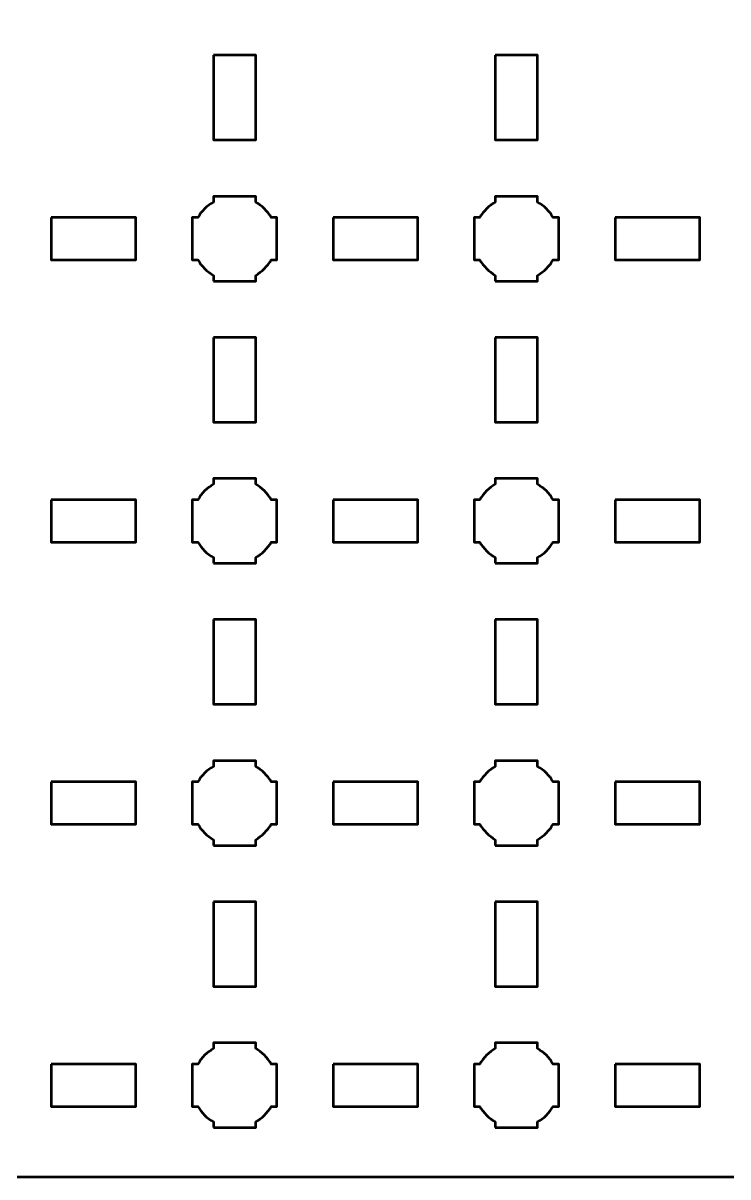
# Model space of a CAD drawing. Header units: centimetres. Extents: x -19.6 to 19.7, y -17.7 to 17.7.
# Drawn here: x -4.5 to 0.5, y -17.65 to -9.47 of the extents above; entities that cross this region are included whole.
import ezdxf

# ---------------------------------------------------------------- set-up
doc = ezdxf.new("R2010")
doc.units = ezdxf.units.CM
doc.header["$MEASUREMENT"] = 0
doc.layers.add('Layer 1', color=7, linetype='Continuous')

msp = doc.modelspace()

# ---------------------------------------------------------------- linework, layer by layer
at = {"layer": 'Layer 1', "lineweight": 53}
for points, knots in [([(-19.14991, 17.65006), (-19.14991, 17.65006), (19.15005, 17.65006), (19.15005, 17.65006), (19.15005, 17.65006), (19.42701, 17.65006), (19.65001, 17.42696), (19.65001, 17.14996), (19.65001, 17.14996), (19.65001, 17.14996), (19.65001, -17.14995), (19.65001, -17.14995), (19.65001, -17.14995), (19.65001, -17.42692), (19.42701, -17.65005), (19.15005, -17.65005), (19.15005, -17.65005), (19.15005, -17.65005), (-19.14991, -17.65005), (-19.14991, -17.65005), (-19.14991, -17.65005), (-19.42691, -17.65005), (-19.65, -17.42692), (-19.65, -17.14995), (-19.65, -17.14995), (-19.65, -17.14995), (-19.65, 17.14996), (-19.65, 17.14996), (-19.65, 17.14996), (-19.65, 17.42696), (-19.42691, 17.65006), (-19.14991, 17.65006)], [0, 0, 0, 0, 0.125, 0.125, 0.125, 0.125, 0.25, 0.25, 0.25, 0.25, 0.375, 0.375, 0.375, 0.375, 0.5, 0.5, 0.5, 0.5, 0.625, 0.625, 0.625, 0.625, 0.75, 0.75, 0.75, 0.75, 0.875, 0.875, 0.875, 0.875, 1, 1, 1, 1]), ([(-3.14992, -9.69999), (-3.14992, -9.69999), (-2.84991, -9.69999), (-2.84991, -9.69999), (-2.84991, -9.69999), (-2.84991, -9.69999), (-2.84991, -10.29999), (-2.84991, -10.29999), (-2.84991, -10.29999), (-2.84991, -10.29999), (-3.14992, -10.29999), (-3.14992, -10.29999), (-3.14992, -10.29999), (-3.14992, -10.29999), (-3.14992, -9.69999), (-3.14992, -9.69999)], [0, 0, 0, 0, 0.25, 0.25, 0.25, 0.25, 0.5, 0.5, 0.5, 0.5, 0.75, 0.75, 0.75, 0.75, 1, 1, 1, 1]), ([(-1.14998, -9.69999), (-1.14998, -9.69999), (-0.84998, -9.69999), (-0.84998, -9.69999), (-0.84998, -9.69999), (-0.84998, -9.69999), (-0.84998, -10.29999), (-0.84998, -10.29999), (-0.84998, -10.29999), (-0.84998, -10.29999), (-1.14998, -10.29999), (-1.14998, -10.29999), (-1.14998, -10.29999), (-1.14998, -10.29999), (-1.14998, -9.69999), (-1.14998, -9.69999)], [0, 0, 0, 0, 0.25, 0.25, 0.25, 0.25, 0.5, 0.5, 0.5, 0.5, 0.75, 0.75, 0.75, 0.75, 1, 1, 1, 1]), ([(-3.14992, -11.29991), (-3.14992, -11.29991), (-3.14992, -11.2598), (-3.14992, -11.2598), (-3.14992, -11.2598), (-3.19553, -11.23348), (-3.23345, -11.19545), (-3.25991, -11.14998), (-3.25991, -11.14998), (-3.25991, -11.14998), (-3.29999, -11.14998), (-3.29999, -11.14998), (-3.29999, -11.14998), (-3.29999, -11.14998), (-3.29999, -10.9999), (-3.29999, -10.9999), (-3.29999, -10.9999), (-3.29999, -10.9999), (-3.29999, -10.84997), (-3.29999, -10.84997), (-3.29999, -10.84997), (-3.29999, -10.84997), (-3.25991, -10.84997), (-3.25991, -10.84997), (-3.25991, -10.84997), (-3.23345, -10.80436), (-3.19553, -10.76647), (-3.14992, -10.74015), (-3.14992, -10.74015), (-3.14992, -10.74015), (-3.14992, -10.6999), (-3.14992, -10.6999), (-3.14992, -10.6999), (-3.14992, -10.6999), (-2.99999, -10.6999), (-2.99999, -10.6999), (-2.99999, -10.6999), (-2.99999, -10.6999), (-2.84991, -10.6999), (-2.84991, -10.6999), (-2.84991, -10.6999), (-2.84991, -10.6999), (-2.84991, -10.74015), (-2.84991, -10.74015), (-2.84991, -10.74015), (-2.80444, -10.76647), (-2.76655, -10.80436), (-2.74009, -10.84997), (-2.74009, -10.84997), (-2.74009, -10.84997), (-2.69998, -10.84997), (-2.69998, -10.84997), (-2.69998, -10.84997), (-2.69998, -10.84997), (-2.69998, -10.9999), (-2.69998, -10.9999), (-2.69998, -10.9999), (-2.69998, -10.9999), (-2.69998, -11.14998), (-2.69998, -11.14998), (-2.69998, -11.14998), (-2.69998, -11.14998), (-2.74009, -11.14998), (-2.74009, -11.14998), (-2.74009, -11.14998), (-2.76655, -11.19545), (-2.80444, -11.23348), (-2.84991, -11.2598), (-2.84991, -11.2598), (-2.84991, -11.2598), (-2.84991, -11.29991), (-2.84991, -11.29991), (-2.84991, -11.29991), (-2.84991, -11.29991), (-2.99999, -11.29991), (-2.99999, -11.29991), (-2.99999, -11.29991), (-2.99999, -11.29991), (-3.14992, -11.29991), (-3.14992, -11.29991)], [0, 0, 0, 0, 0.05, 0.05, 0.05, 0.05, 0.1, 0.1, 0.1, 0.1, 0.15, 0.15, 0.15, 0.15, 0.2, 0.2, 0.2, 0.2, 0.25, 0.25, 0.25, 0.25, 0.3, 0.3, 0.3, 0.3, 0.35, 0.35, 0.35, 0.35, 0.4, 0.4, 0.4, 0.4, 0.45, 0.45, 0.45, 0.45, 0.5, 0.5, 0.5, 0.5, 0.55, 0.55, 0.55, 0.55, 0.6, 0.6, 0.6, 0.6, 0.65, 0.65, 0.65, 0.65, 0.7, 0.7, 0.7, 0.7, 0.75, 0.75, 0.75, 0.75, 0.8, 0.8, 0.8, 0.8, 0.85, 0.85, 0.85, 0.85, 0.9, 0.9, 0.9, 0.9, 0.95, 0.95, 0.95, 0.95, 1, 1, 1, 1]), ([(-1.14998, -11.29991), (-1.14998, -11.29991), (-1.14998, -11.2598), (-1.14998, -11.2598), (-1.14998, -11.2598), (-1.1956, -11.23348), (-1.23349, -11.19545), (-1.2598, -11.14998), (-1.2598, -11.14998), (-1.2598, -11.14998), (-1.30006, -11.14998), (-1.30006, -11.14998), (-1.30006, -11.14998), (-1.30006, -11.14998), (-1.30006, -10.9999), (-1.30006, -10.9999), (-1.30006, -10.9999), (-1.30006, -10.9999), (-1.30006, -10.84997), (-1.30006, -10.84997), (-1.30006, -10.84997), (-1.30006, -10.84997), (-1.2598, -10.84997), (-1.2598, -10.84997), (-1.2598, -10.84997), (-1.23349, -10.80436), (-1.1956, -10.76647), (-1.14998, -10.74015), (-1.14998, -10.74015), (-1.14998, -10.74015), (-1.14998, -10.6999), (-1.14998, -10.6999), (-1.14998, -10.6999), (-1.14998, -10.6999), (-1.00005, -10.6999), (-1.00005, -10.6999), (-1.00005, -10.6999), (-1.00005, -10.6999), (-0.84998, -10.6999), (-0.84998, -10.6999), (-0.84998, -10.6999), (-0.84998, -10.6999), (-0.84998, -10.74015), (-0.84998, -10.74015), (-0.84998, -10.74015), (-0.80451, -10.76647), (-0.76648, -10.80436), (-0.74016, -10.84997), (-0.74016, -10.84997), (-0.74016, -10.84997), (-0.70005, -10.84997), (-0.70005, -10.84997), (-0.70005, -10.84997), (-0.70005, -10.84997), (-0.70005, -10.9999), (-0.70005, -10.9999), (-0.70005, -10.9999), (-0.70005, -10.9999), (-0.70005, -11.14998), (-0.70005, -11.14998), (-0.70005, -11.14998), (-0.70005, -11.14998), (-0.74016, -11.14998), (-0.74016, -11.14998), (-0.74016, -11.14998), (-0.76648, -11.19545), (-0.80451, -11.23348), (-0.84998, -11.2598), (-0.84998, -11.2598), (-0.84998, -11.2598), (-0.84998, -11.29991), (-0.84998, -11.29991), (-0.84998, -11.29991), (-0.84998, -11.29991), (-1.00005, -11.29991), (-1.00005, -11.29991), (-1.00005, -11.29991), (-1.00005, -11.29991), (-1.14998, -11.29991), (-1.14998, -11.29991)], [0, 0, 0, 0, 0.05, 0.05, 0.05, 0.05, 0.1, 0.1, 0.1, 0.1, 0.15, 0.15, 0.15, 0.15, 0.2, 0.2, 0.2, 0.2, 0.25, 0.25, 0.25, 0.25, 0.3, 0.3, 0.3, 0.3, 0.35, 0.35, 0.35, 0.35, 0.4, 0.4, 0.4, 0.4, 0.45, 0.45, 0.45, 0.45, 0.5, 0.5, 0.5, 0.5, 0.55, 0.55, 0.55, 0.55, 0.6, 0.6, 0.6, 0.6, 0.65, 0.65, 0.65, 0.65, 0.7, 0.7, 0.7, 0.7, 0.75, 0.75, 0.75, 0.75, 0.8, 0.8, 0.8, 0.8, 0.85, 0.85, 0.85, 0.85, 0.9, 0.9, 0.9, 0.9, 0.95, 0.95, 0.95, 0.95, 1, 1, 1, 1]), ([(-4.2999, -10.84997), (-4.2999, -10.84997), (-3.6999, -10.84997), (-3.6999, -10.84997), (-3.6999, -10.84997), (-3.6999, -10.84997), (-3.6999, -11.14998), (-3.6999, -11.14998), (-3.6999, -11.14998), (-3.6999, -11.14998), (-4.2999, -11.14998), (-4.2999, -11.14998), (-4.2999, -11.14998), (-4.2999, -11.14998), (-4.2999, -10.84997), (-4.2999, -10.84997)], [0, 0, 0, 0, 0.25, 0.25, 0.25, 0.25, 0.5, 0.5, 0.5, 0.5, 0.75, 0.75, 0.75, 0.75, 1, 1, 1, 1]), ([(-2.29997, -10.84997), (-2.29997, -10.84997), (-1.69996, -10.84997), (-1.69996, -10.84997), (-1.69996, -10.84997), (-1.69996, -10.84997), (-1.69996, -11.14998), (-1.69996, -11.14998), (-1.69996, -11.14998), (-1.69996, -11.14998), (-2.29997, -11.14998), (-2.29997, -11.14998), (-2.29997, -11.14998), (-2.29997, -11.14998), (-2.29997, -10.84997), (-2.29997, -10.84997)], [0, 0, 0, 0, 0.25, 0.25, 0.25, 0.25, 0.5, 0.5, 0.5, 0.5, 0.75, 0.75, 0.75, 0.75, 1, 1, 1, 1]), ([(-0.3, -10.84997), (-0.3, -10.84997), (0.3, -10.84997), (0.3, -10.84997), (0.3, -10.84997), (0.3, -10.84997), (0.3, -11.14998), (0.3, -11.14998), (0.3, -11.14998), (0.3, -11.14998), (-0.3, -11.14998), (-0.3, -11.14998), (-0.3, -11.14998), (-0.3, -11.14998), (-0.3, -10.84997), (-0.3, -10.84997)], [0, 0, 0, 0, 0.25, 0.25, 0.25, 0.25, 0.5, 0.5, 0.5, 0.5, 0.75, 0.75, 0.75, 0.75, 1, 1, 1, 1]), ([(-3.14992, -11.69996), (-3.14992, -11.69996), (-2.84991, -11.69996), (-2.84991, -11.69996), (-2.84991, -11.69996), (-2.84991, -11.69996), (-2.84991, -12.29996), (-2.84991, -12.29996), (-2.84991, -12.29996), (-2.84991, -12.29996), (-3.14992, -12.29996), (-3.14992, -12.29996), (-3.14992, -12.29996), (-3.14992, -12.29996), (-3.14992, -11.69996), (-3.14992, -11.69996)], [0, 0, 0, 0, 0.25, 0.25, 0.25, 0.25, 0.5, 0.5, 0.5, 0.5, 0.75, 0.75, 0.75, 0.75, 1, 1, 1, 1]), ([(-1.14998, -11.69996), (-1.14998, -11.69996), (-0.84998, -11.69996), (-0.84998, -11.69996), (-0.84998, -11.69996), (-0.84998, -11.69996), (-0.84998, -12.29996), (-0.84998, -12.29996), (-0.84998, -12.29996), (-0.84998, -12.29996), (-1.14998, -12.29996), (-1.14998, -12.29996), (-1.14998, -12.29996), (-1.14998, -12.29996), (-1.14998, -11.69996), (-1.14998, -11.69996)], [0, 0, 0, 0, 0.25, 0.25, 0.25, 0.25, 0.5, 0.5, 0.5, 0.5, 0.75, 0.75, 0.75, 0.75, 1, 1, 1, 1]), ([(-3.14992, -13.29998), (-3.14992, -13.29998), (-3.14992, -13.25973), (-3.14992, -13.25973), (-3.14992, -13.25973), (-3.19553, -13.23341), (-3.23345, -13.19538), (-3.25991, -13.14991), (-3.25991, -13.14991), (-3.25991, -13.14991), (-3.29999, -13.14991), (-3.29999, -13.14991), (-3.29999, -13.14991), (-3.29999, -13.14991), (-3.29999, -12.99998), (-3.29999, -12.99998), (-3.29999, -12.99998), (-3.29999, -12.99998), (-3.29999, -12.84991), (-3.29999, -12.84991), (-3.29999, -12.84991), (-3.29999, -12.84991), (-3.25991, -12.84991), (-3.25991, -12.84991), (-3.25991, -12.84991), (-3.23345, -12.80443), (-3.19553, -12.7664), (-3.14992, -12.74009), (-3.14992, -12.74009), (-3.14992, -12.74009), (-3.14992, -12.69998), (-3.14992, -12.69998), (-3.14992, -12.69998), (-3.14992, -12.69998), (-2.99999, -12.69998), (-2.99999, -12.69998), (-2.99999, -12.69998), (-2.99999, -12.69998), (-2.84991, -12.69998), (-2.84991, -12.69998), (-2.84991, -12.69998), (-2.84991, -12.69998), (-2.84991, -12.74009), (-2.84991, -12.74009), (-2.84991, -12.74009), (-2.80444, -12.7664), (-2.76655, -12.80443), (-2.74009, -12.84991), (-2.74009, -12.84991), (-2.74009, -12.84991), (-2.69998, -12.84991), (-2.69998, -12.84991), (-2.69998, -12.84991), (-2.69998, -12.84991), (-2.69998, -12.99998), (-2.69998, -12.99998), (-2.69998, -12.99998), (-2.69998, -12.99998), (-2.69998, -13.14991), (-2.69998, -13.14991), (-2.69998, -13.14991), (-2.69998, -13.14991), (-2.74009, -13.14991), (-2.74009, -13.14991), (-2.74009, -13.14991), (-2.76655, -13.19538), (-2.80444, -13.23341), (-2.84991, -13.25973), (-2.84991, -13.25973), (-2.84991, -13.25973), (-2.84991, -13.29998), (-2.84991, -13.29998), (-2.84991, -13.29998), (-2.84991, -13.29998), (-2.99999, -13.29998), (-2.99999, -13.29998), (-2.99999, -13.29998), (-2.99999, -13.29998), (-3.14992, -13.29998), (-3.14992, -13.29998)], [0, 0, 0, 0, 0.05, 0.05, 0.05, 0.05, 0.1, 0.1, 0.1, 0.1, 0.15, 0.15, 0.15, 0.15, 0.2, 0.2, 0.2, 0.2, 0.25, 0.25, 0.25, 0.25, 0.3, 0.3, 0.3, 0.3, 0.35, 0.35, 0.35, 0.35, 0.4, 0.4, 0.4, 0.4, 0.45, 0.45, 0.45, 0.45, 0.5, 0.5, 0.5, 0.5, 0.55, 0.55, 0.55, 0.55, 0.6, 0.6, 0.6, 0.6, 0.65, 0.65, 0.65, 0.65, 0.7, 0.7, 0.7, 0.7, 0.75, 0.75, 0.75, 0.75, 0.8, 0.8, 0.8, 0.8, 0.85, 0.85, 0.85, 0.85, 0.9, 0.9, 0.9, 0.9, 0.95, 0.95, 0.95, 0.95, 1, 1, 1, 1]), ([(-1.14998, -13.29998), (-1.14998, -13.29998), (-1.14998, -13.25973), (-1.14998, -13.25973), (-1.14998, -13.25973), (-1.1956, -13.23341), (-1.23349, -13.19538), (-1.2598, -13.14991), (-1.2598, -13.14991), (-1.2598, -13.14991), (-1.30006, -13.14991), (-1.30006, -13.14991), (-1.30006, -13.14991), (-1.30006, -13.14991), (-1.30006, -12.99998), (-1.30006, -12.99998), (-1.30006, -12.99998), (-1.30006, -12.99998), (-1.30006, -12.84991), (-1.30006, -12.84991), (-1.30006, -12.84991), (-1.30006, -12.84991), (-1.2598, -12.84991), (-1.2598, -12.84991), (-1.2598, -12.84991), (-1.23349, -12.80443), (-1.1956, -12.7664), (-1.14998, -12.74009), (-1.14998, -12.74009), (-1.14998, -12.74009), (-1.14998, -12.69998), (-1.14998, -12.69998), (-1.14998, -12.69998), (-1.14998, -12.69998), (-1.00005, -12.69998), (-1.00005, -12.69998), (-1.00005, -12.69998), (-1.00005, -12.69998), (-0.84998, -12.69998), (-0.84998, -12.69998), (-0.84998, -12.69998), (-0.84998, -12.69998), (-0.84998, -12.74009), (-0.84998, -12.74009), (-0.84998, -12.74009), (-0.80451, -12.7664), (-0.76648, -12.80443), (-0.74016, -12.84991), (-0.74016, -12.84991), (-0.74016, -12.84991), (-0.70005, -12.84991), (-0.70005, -12.84991), (-0.70005, -12.84991), (-0.70005, -12.84991), (-0.70005, -12.99998), (-0.70005, -12.99998), (-0.70005, -12.99998), (-0.70005, -12.99998), (-0.70005, -13.14991), (-0.70005, -13.14991), (-0.70005, -13.14991), (-0.70005, -13.14991), (-0.74016, -13.14991), (-0.74016, -13.14991), (-0.74016, -13.14991), (-0.76648, -13.19538), (-0.80451, -13.23341), (-0.84998, -13.25973), (-0.84998, -13.25973), (-0.84998, -13.25973), (-0.84998, -13.29998), (-0.84998, -13.29998), (-0.84998, -13.29998), (-0.84998, -13.29998), (-1.00005, -13.29998), (-1.00005, -13.29998), (-1.00005, -13.29998), (-1.00005, -13.29998), (-1.14998, -13.29998), (-1.14998, -13.29998)], [0, 0, 0, 0, 0.05, 0.05, 0.05, 0.05, 0.1, 0.1, 0.1, 0.1, 0.15, 0.15, 0.15, 0.15, 0.2, 0.2, 0.2, 0.2, 0.25, 0.25, 0.25, 0.25, 0.3, 0.3, 0.3, 0.3, 0.35, 0.35, 0.35, 0.35, 0.4, 0.4, 0.4, 0.4, 0.45, 0.45, 0.45, 0.45, 0.5, 0.5, 0.5, 0.5, 0.55, 0.55, 0.55, 0.55, 0.6, 0.6, 0.6, 0.6, 0.65, 0.65, 0.65, 0.65, 0.7, 0.7, 0.7, 0.7, 0.75, 0.75, 0.75, 0.75, 0.8, 0.8, 0.8, 0.8, 0.85, 0.85, 0.85, 0.85, 0.9, 0.9, 0.9, 0.9, 0.95, 0.95, 0.95, 0.95, 1, 1, 1, 1]), ([(-4.2999, -12.84991), (-4.2999, -12.84991), (-3.6999, -12.84991), (-3.6999, -12.84991), (-3.6999, -12.84991), (-3.6999, -12.84991), (-3.6999, -13.14991), (-3.6999, -13.14991), (-3.6999, -13.14991), (-3.6999, -13.14991), (-4.2999, -13.14991), (-4.2999, -13.14991), (-4.2999, -13.14991), (-4.2999, -13.14991), (-4.2999, -12.84991), (-4.2999, -12.84991)], [0, 0, 0, 0, 0.25, 0.25, 0.25, 0.25, 0.5, 0.5, 0.5, 0.5, 0.75, 0.75, 0.75, 0.75, 1, 1, 1, 1]), ([(-2.29997, -12.84991), (-2.29997, -12.84991), (-1.69996, -12.84991), (-1.69996, -12.84991), (-1.69996, -12.84991), (-1.69996, -12.84991), (-1.69996, -13.14991), (-1.69996, -13.14991), (-1.69996, -13.14991), (-1.69996, -13.14991), (-2.29997, -13.14991), (-2.29997, -13.14991), (-2.29997, -13.14991), (-2.29997, -13.14991), (-2.29997, -12.84991), (-2.29997, -12.84991)], [0, 0, 0, 0, 0.25, 0.25, 0.25, 0.25, 0.5, 0.5, 0.5, 0.5, 0.75, 0.75, 0.75, 0.75, 1, 1, 1, 1]), ([(-0.3, -12.84991), (-0.3, -12.84991), (0.3, -12.84991), (0.3, -12.84991), (0.3, -12.84991), (0.3, -12.84991), (0.3, -13.14991), (0.3, -13.14991), (0.3, -13.14991), (0.3, -13.14991), (-0.3, -13.14991), (-0.3, -13.14991), (-0.3, -13.14991), (-0.3, -13.14991), (-0.3, -12.84991), (-0.3, -12.84991)], [0, 0, 0, 0, 0.25, 0.25, 0.25, 0.25, 0.5, 0.5, 0.5, 0.5, 0.75, 0.75, 0.75, 0.75, 1, 1, 1, 1]), ([(-3.14992, -13.70003), (-3.14992, -13.70003), (-2.84991, -13.70003), (-2.84991, -13.70003), (-2.84991, -13.70003), (-2.84991, -13.70003), (-2.84991, -14.30003), (-2.84991, -14.30003), (-2.84991, -14.30003), (-2.84991, -14.30003), (-3.14992, -14.30003), (-3.14992, -14.30003), (-3.14992, -14.30003), (-3.14992, -14.30003), (-3.14992, -13.70003), (-3.14992, -13.70003)], [0, 0, 0, 0, 0.25, 0.25, 0.25, 0.25, 0.5, 0.5, 0.5, 0.5, 0.75, 0.75, 0.75, 0.75, 1, 1, 1, 1]), ([(-1.14998, -13.70003), (-1.14998, -13.70003), (-0.84998, -13.70003), (-0.84998, -13.70003), (-0.84998, -13.70003), (-0.84998, -13.70003), (-0.84998, -14.30003), (-0.84998, -14.30003), (-0.84998, -14.30003), (-0.84998, -14.30003), (-1.14998, -14.30003), (-1.14998, -14.30003), (-1.14998, -14.30003), (-1.14998, -14.30003), (-1.14998, -13.70003), (-1.14998, -13.70003)], [0, 0, 0, 0, 0.25, 0.25, 0.25, 0.25, 0.5, 0.5, 0.5, 0.5, 0.75, 0.75, 0.75, 0.75, 1, 1, 1, 1]), ([(-3.14992, -15.29995), (-3.14992, -15.29995), (-3.14992, -15.25984), (-3.14992, -15.25984), (-3.14992, -15.25984), (-3.19553, -15.23338), (-3.23345, -15.19549), (-3.25991, -15.14988), (-3.25991, -15.14988), (-3.25991, -15.14988), (-3.29999, -15.14988), (-3.29999, -15.14988), (-3.29999, -15.14988), (-3.29999, -15.14988), (-3.29999, -14.99995), (-3.29999, -14.99995), (-3.29999, -14.99995), (-3.29999, -14.99995), (-3.29999, -14.84987), (-3.29999, -14.84987), (-3.29999, -14.84987), (-3.29999, -14.84987), (-3.25991, -14.84987), (-3.25991, -14.84987), (-3.25991, -14.84987), (-3.23345, -14.8044), (-3.19553, -14.76637), (-3.14992, -14.74002), (-3.14992, -14.74002), (-3.14992, -14.74002), (-3.14992, -14.69994), (-3.14992, -14.69994), (-3.14992, -14.69994), (-3.14992, -14.69994), (-2.99999, -14.69994), (-2.99999, -14.69994), (-2.99999, -14.69994), (-2.99999, -14.69994), (-2.84991, -14.69994), (-2.84991, -14.69994), (-2.84991, -14.69994), (-2.84991, -14.69994), (-2.84991, -14.74002), (-2.84991, -14.74002), (-2.84991, -14.74002), (-2.80444, -14.76637), (-2.76655, -14.8044), (-2.74009, -14.84987), (-2.74009, -14.84987), (-2.74009, -14.84987), (-2.69998, -14.84987), (-2.69998, -14.84987), (-2.69998, -14.84987), (-2.69998, -14.84987), (-2.69998, -14.99995), (-2.69998, -14.99995), (-2.69998, -14.99995), (-2.69998, -14.99995), (-2.69998, -15.14988), (-2.69998, -15.14988), (-2.69998, -15.14988), (-2.69998, -15.14988), (-2.74009, -15.14988), (-2.74009, -15.14988), (-2.74009, -15.14988), (-2.76655, -15.19549), (-2.80444, -15.23338), (-2.84991, -15.25984), (-2.84991, -15.25984), (-2.84991, -15.25984), (-2.84991, -15.29995), (-2.84991, -15.29995), (-2.84991, -15.29995), (-2.84991, -15.29995), (-2.99999, -15.29995), (-2.99999, -15.29995), (-2.99999, -15.29995), (-2.99999, -15.29995), (-3.14992, -15.29995), (-3.14992, -15.29995)], [0, 0, 0, 0, 0.05, 0.05, 0.05, 0.05, 0.1, 0.1, 0.1, 0.1, 0.15, 0.15, 0.15, 0.15, 0.2, 0.2, 0.2, 0.2, 0.25, 0.25, 0.25, 0.25, 0.3, 0.3, 0.3, 0.3, 0.35, 0.35, 0.35, 0.35, 0.4, 0.4, 0.4, 0.4, 0.45, 0.45, 0.45, 0.45, 0.5, 0.5, 0.5, 0.5, 0.55, 0.55, 0.55, 0.55, 0.6, 0.6, 0.6, 0.6, 0.65, 0.65, 0.65, 0.65, 0.7, 0.7, 0.7, 0.7, 0.75, 0.75, 0.75, 0.75, 0.8, 0.8, 0.8, 0.8, 0.85, 0.85, 0.85, 0.85, 0.9, 0.9, 0.9, 0.9, 0.95, 0.95, 0.95, 0.95, 1, 1, 1, 1]), ([(-1.14998, -15.29995), (-1.14998, -15.29995), (-1.14998, -15.25984), (-1.14998, -15.25984), (-1.14998, -15.25984), (-1.1956, -15.23338), (-1.23349, -15.19549), (-1.2598, -15.14988), (-1.2598, -15.14988), (-1.2598, -15.14988), (-1.30006, -15.14988), (-1.30006, -15.14988), (-1.30006, -15.14988), (-1.30006, -15.14988), (-1.30006, -14.99995), (-1.30006, -14.99995), (-1.30006, -14.99995), (-1.30006, -14.99995), (-1.30006, -14.84987), (-1.30006, -14.84987), (-1.30006, -14.84987), (-1.30006, -14.84987), (-1.2598, -14.84987), (-1.2598, -14.84987), (-1.2598, -14.84987), (-1.23349, -14.8044), (-1.1956, -14.76637), (-1.14998, -14.74002), (-1.14998, -14.74002), (-1.14998, -14.74002), (-1.14998, -14.69994), (-1.14998, -14.69994), (-1.14998, -14.69994), (-1.14998, -14.69994), (-1.00005, -14.69994), (-1.00005, -14.69994), (-1.00005, -14.69994), (-1.00005, -14.69994), (-0.84998, -14.69994), (-0.84998, -14.69994), (-0.84998, -14.69994), (-0.84998, -14.69994), (-0.84998, -14.74002), (-0.84998, -14.74002), (-0.84998, -14.74002), (-0.80451, -14.76637), (-0.76648, -14.8044), (-0.74016, -14.84987), (-0.74016, -14.84987), (-0.74016, -14.84987), (-0.70005, -14.84987), (-0.70005, -14.84987), (-0.70005, -14.84987), (-0.70005, -14.84987), (-0.70005, -14.99995), (-0.70005, -14.99995), (-0.70005, -14.99995), (-0.70005, -14.99995), (-0.70005, -15.14988), (-0.70005, -15.14988), (-0.70005, -15.14988), (-0.70005, -15.14988), (-0.74016, -15.14988), (-0.74016, -15.14988), (-0.74016, -15.14988), (-0.76648, -15.19549), (-0.80451, -15.23338), (-0.84998, -15.25984), (-0.84998, -15.25984), (-0.84998, -15.25984), (-0.84998, -15.29995), (-0.84998, -15.29995), (-0.84998, -15.29995), (-0.84998, -15.29995), (-1.00005, -15.29995), (-1.00005, -15.29995), (-1.00005, -15.29995), (-1.00005, -15.29995), (-1.14998, -15.29995), (-1.14998, -15.29995)], [0, 0, 0, 0, 0.05, 0.05, 0.05, 0.05, 0.1, 0.1, 0.1, 0.1, 0.15, 0.15, 0.15, 0.15, 0.2, 0.2, 0.2, 0.2, 0.25, 0.25, 0.25, 0.25, 0.3, 0.3, 0.3, 0.3, 0.35, 0.35, 0.35, 0.35, 0.4, 0.4, 0.4, 0.4, 0.45, 0.45, 0.45, 0.45, 0.5, 0.5, 0.5, 0.5, 0.55, 0.55, 0.55, 0.55, 0.6, 0.6, 0.6, 0.6, 0.65, 0.65, 0.65, 0.65, 0.7, 0.7, 0.7, 0.7, 0.75, 0.75, 0.75, 0.75, 0.8, 0.8, 0.8, 0.8, 0.85, 0.85, 0.85, 0.85, 0.9, 0.9, 0.9, 0.9, 0.95, 0.95, 0.95, 0.95, 1, 1, 1, 1]), ([(-4.2999, -14.85001), (-4.2999, -14.85001), (-3.6999, -14.85001), (-3.6999, -14.85001), (-3.6999, -14.85001), (-3.6999, -14.85001), (-3.6999, -15.15002), (-3.6999, -15.15002), (-3.6999, -15.15002), (-3.6999, -15.15002), (-4.2999, -15.15002), (-4.2999, -15.15002), (-4.2999, -15.15002), (-4.2999, -15.15002), (-4.2999, -14.85001), (-4.2999, -14.85001)], [0, 0, 0, 0, 0.25, 0.25, 0.25, 0.25, 0.5, 0.5, 0.5, 0.5, 0.75, 0.75, 0.75, 0.75, 1, 1, 1, 1]), ([(-2.29997, -14.85001), (-2.29997, -14.85001), (-1.69996, -14.85001), (-1.69996, -14.85001), (-1.69996, -14.85001), (-1.69996, -14.85001), (-1.69996, -15.15002), (-1.69996, -15.15002), (-1.69996, -15.15002), (-1.69996, -15.15002), (-2.29997, -15.15002), (-2.29997, -15.15002), (-2.29997, -15.15002), (-2.29997, -15.15002), (-2.29997, -14.85001), (-2.29997, -14.85001)], [0, 0, 0, 0, 0.25, 0.25, 0.25, 0.25, 0.5, 0.5, 0.5, 0.5, 0.75, 0.75, 0.75, 0.75, 1, 1, 1, 1]), ([(-0.3, -14.85001), (-0.3, -14.85001), (0.3, -14.85001), (0.3, -14.85001), (0.3, -14.85001), (0.3, -14.85001), (0.3, -15.15002), (0.3, -15.15002), (0.3, -15.15002), (0.3, -15.15002), (-0.3, -15.15002), (-0.3, -15.15002), (-0.3, -15.15002), (-0.3, -15.15002), (-0.3, -14.85001), (-0.3, -14.85001)], [0, 0, 0, 0, 0.25, 0.25, 0.25, 0.25, 0.5, 0.5, 0.5, 0.5, 0.75, 0.75, 0.75, 0.75, 1, 1, 1, 1]), ([(-3.14992, -15.69996), (-3.14992, -15.69996), (-2.84991, -15.69996), (-2.84991, -15.69996), (-2.84991, -15.69996), (-2.84991, -15.69996), (-2.84991, -16.29997), (-2.84991, -16.29997), (-2.84991, -16.29997), (-2.84991, -16.29997), (-3.14992, -16.29997), (-3.14992, -16.29997), (-3.14992, -16.29997), (-3.14992, -16.29997), (-3.14992, -15.69996), (-3.14992, -15.69996)], [0, 0, 0, 0, 0.25, 0.25, 0.25, 0.25, 0.5, 0.5, 0.5, 0.5, 0.75, 0.75, 0.75, 0.75, 1, 1, 1, 1]), ([(-1.14998, -15.69996), (-1.14998, -15.69996), (-0.84998, -15.69996), (-0.84998, -15.69996), (-0.84998, -15.69996), (-0.84998, -15.69996), (-0.84998, -16.29997), (-0.84998, -16.29997), (-0.84998, -16.29997), (-0.84998, -16.29997), (-1.14998, -16.29997), (-1.14998, -16.29997), (-1.14998, -16.29997), (-1.14998, -16.29997), (-1.14998, -15.69996), (-1.14998, -15.69996)], [0, 0, 0, 0, 0.25, 0.25, 0.25, 0.25, 0.5, 0.5, 0.5, 0.5, 0.75, 0.75, 0.75, 0.75, 1, 1, 1, 1]), ([(-3.14992, -17.29988), (-3.14992, -17.29988), (-3.14992, -17.25977), (-3.14992, -17.25977), (-3.14992, -17.25977), (-3.19553, -17.23345), (-3.23345, -17.19542), (-3.25991, -17.14995), (-3.25991, -17.14995), (-3.25991, -17.14995), (-3.29999, -17.14995), (-3.29999, -17.14995), (-3.29999, -17.14995), (-3.29999, -17.14995), (-3.29999, -16.99988), (-3.29999, -16.99988), (-3.29999, -16.99988), (-3.29999, -16.99988), (-3.29999, -16.84995), (-3.29999, -16.84995), (-3.29999, -16.84995), (-3.29999, -16.84995), (-3.25991, -16.84995), (-3.25991, -16.84995), (-3.25991, -16.84995), (-3.23345, -16.80433), (-3.19553, -16.76644), (-3.14992, -16.74013), (-3.14992, -16.74013), (-3.14992, -16.74013), (-3.14992, -16.69988), (-3.14992, -16.69988), (-3.14992, -16.69988), (-3.14992, -16.69988), (-2.99999, -16.69988), (-2.99999, -16.69988), (-2.99999, -16.69988), (-2.99999, -16.69988), (-2.84991, -16.69988), (-2.84991, -16.69988), (-2.84991, -16.69988), (-2.84991, -16.69988), (-2.84991, -16.74013), (-2.84991, -16.74013), (-2.84991, -16.74013), (-2.80444, -16.76644), (-2.76655, -16.80433), (-2.74009, -16.84995), (-2.74009, -16.84995), (-2.74009, -16.84995), (-2.69998, -16.84995), (-2.69998, -16.84995), (-2.69998, -16.84995), (-2.69998, -16.84995), (-2.69998, -16.99988), (-2.69998, -16.99988), (-2.69998, -16.99988), (-2.69998, -16.99988), (-2.69998, -17.14995), (-2.69998, -17.14995), (-2.69998, -17.14995), (-2.69998, -17.14995), (-2.74009, -17.14995), (-2.74009, -17.14995), (-2.74009, -17.14995), (-2.76655, -17.19542), (-2.80444, -17.23345), (-2.84991, -17.25977), (-2.84991, -17.25977), (-2.84991, -17.25977), (-2.84991, -17.29988), (-2.84991, -17.29988), (-2.84991, -17.29988), (-2.84991, -17.29988), (-2.99999, -17.29988), (-2.99999, -17.29988), (-2.99999, -17.29988), (-2.99999, -17.29988), (-3.14992, -17.29988), (-3.14992, -17.29988)], [0, 0, 0, 0, 0.05, 0.05, 0.05, 0.05, 0.1, 0.1, 0.1, 0.1, 0.15, 0.15, 0.15, 0.15, 0.2, 0.2, 0.2, 0.2, 0.25, 0.25, 0.25, 0.25, 0.3, 0.3, 0.3, 0.3, 0.35, 0.35, 0.35, 0.35, 0.4, 0.4, 0.4, 0.4, 0.45, 0.45, 0.45, 0.45, 0.5, 0.5, 0.5, 0.5, 0.55, 0.55, 0.55, 0.55, 0.6, 0.6, 0.6, 0.6, 0.65, 0.65, 0.65, 0.65, 0.7, 0.7, 0.7, 0.7, 0.75, 0.75, 0.75, 0.75, 0.8, 0.8, 0.8, 0.8, 0.85, 0.85, 0.85, 0.85, 0.9, 0.9, 0.9, 0.9, 0.95, 0.95, 0.95, 0.95, 1, 1, 1, 1]), ([(-1.14998, -17.29988), (-1.14998, -17.29988), (-1.14998, -17.25977), (-1.14998, -17.25977), (-1.14998, -17.25977), (-1.1956, -17.23345), (-1.23349, -17.19542), (-1.2598, -17.14995), (-1.2598, -17.14995), (-1.2598, -17.14995), (-1.30006, -17.14995), (-1.30006, -17.14995), (-1.30006, -17.14995), (-1.30006, -17.14995), (-1.30006, -16.99988), (-1.30006, -16.99988), (-1.30006, -16.99988), (-1.30006, -16.99988), (-1.30006, -16.84995), (-1.30006, -16.84995), (-1.30006, -16.84995), (-1.30006, -16.84995), (-1.2598, -16.84995), (-1.2598, -16.84995), (-1.2598, -16.84995), (-1.23349, -16.80433), (-1.1956, -16.76644), (-1.14998, -16.74013), (-1.14998, -16.74013), (-1.14998, -16.74013), (-1.14998, -16.69988), (-1.14998, -16.69988), (-1.14998, -16.69988), (-1.14998, -16.69988), (-1.00005, -16.69988), (-1.00005, -16.69988), (-1.00005, -16.69988), (-1.00005, -16.69988), (-0.84998, -16.69988), (-0.84998, -16.69988), (-0.84998, -16.69988), (-0.84998, -16.69988), (-0.84998, -16.74013), (-0.84998, -16.74013), (-0.84998, -16.74013), (-0.80451, -16.76644), (-0.76648, -16.80433), (-0.74016, -16.84995), (-0.74016, -16.84995), (-0.74016, -16.84995), (-0.70005, -16.84995), (-0.70005, -16.84995), (-0.70005, -16.84995), (-0.70005, -16.84995), (-0.70005, -16.99988), (-0.70005, -16.99988), (-0.70005, -16.99988), (-0.70005, -16.99988), (-0.70005, -17.14995), (-0.70005, -17.14995), (-0.70005, -17.14995), (-0.70005, -17.14995), (-0.74016, -17.14995), (-0.74016, -17.14995), (-0.74016, -17.14995), (-0.76648, -17.19542), (-0.80451, -17.23345), (-0.84998, -17.25977), (-0.84998, -17.25977), (-0.84998, -17.25977), (-0.84998, -17.29988), (-0.84998, -17.29988), (-0.84998, -17.29988), (-0.84998, -17.29988), (-1.00005, -17.29988), (-1.00005, -17.29988), (-1.00005, -17.29988), (-1.00005, -17.29988), (-1.14998, -17.29988), (-1.14998, -17.29988)], [0, 0, 0, 0, 0.05, 0.05, 0.05, 0.05, 0.1, 0.1, 0.1, 0.1, 0.15, 0.15, 0.15, 0.15, 0.2, 0.2, 0.2, 0.2, 0.25, 0.25, 0.25, 0.25, 0.3, 0.3, 0.3, 0.3, 0.35, 0.35, 0.35, 0.35, 0.4, 0.4, 0.4, 0.4, 0.45, 0.45, 0.45, 0.45, 0.5, 0.5, 0.5, 0.5, 0.55, 0.55, 0.55, 0.55, 0.6, 0.6, 0.6, 0.6, 0.65, 0.65, 0.65, 0.65, 0.7, 0.7, 0.7, 0.7, 0.75, 0.75, 0.75, 0.75, 0.8, 0.8, 0.8, 0.8, 0.85, 0.85, 0.85, 0.85, 0.9, 0.9, 0.9, 0.9, 0.95, 0.95, 0.95, 0.95, 1, 1, 1, 1]), ([(-4.2999, -16.84995), (-4.2999, -16.84995), (-3.6999, -16.84995), (-3.6999, -16.84995), (-3.6999, -16.84995), (-3.6999, -16.84995), (-3.6999, -17.14995), (-3.6999, -17.14995), (-3.6999, -17.14995), (-3.6999, -17.14995), (-4.2999, -17.14995), (-4.2999, -17.14995), (-4.2999, -17.14995), (-4.2999, -17.14995), (-4.2999, -16.84995), (-4.2999, -16.84995)], [0, 0, 0, 0, 0.25, 0.25, 0.25, 0.25, 0.5, 0.5, 0.5, 0.5, 0.75, 0.75, 0.75, 0.75, 1, 1, 1, 1]), ([(-2.29997, -16.84995), (-2.29997, -16.84995), (-1.69996, -16.84995), (-1.69996, -16.84995), (-1.69996, -16.84995), (-1.69996, -16.84995), (-1.69996, -17.14995), (-1.69996, -17.14995), (-1.69996, -17.14995), (-1.69996, -17.14995), (-2.29997, -17.14995), (-2.29997, -17.14995), (-2.29997, -17.14995), (-2.29997, -17.14995), (-2.29997, -16.84995), (-2.29997, -16.84995)], [0, 0, 0, 0, 0.25, 0.25, 0.25, 0.25, 0.5, 0.5, 0.5, 0.5, 0.75, 0.75, 0.75, 0.75, 1, 1, 1, 1]), ([(-0.3, -16.84995), (-0.3, -16.84995), (0.3, -16.84995), (0.3, -16.84995), (0.3, -16.84995), (0.3, -16.84995), (0.3, -17.14995), (0.3, -17.14995), (0.3, -17.14995), (0.3, -17.14995), (-0.3, -17.14995), (-0.3, -17.14995), (-0.3, -17.14995), (-0.3, -17.14995), (-0.3, -16.84995), (-0.3, -16.84995)], [0, 0, 0, 0, 0.25, 0.25, 0.25, 0.25, 0.5, 0.5, 0.5, 0.5, 0.75, 0.75, 0.75, 0.75, 1, 1, 1, 1])]:
    msp.add_open_spline(points, degree=3, knots=knots, dxfattribs=at)

doc.saveas('drawing.dxf')
